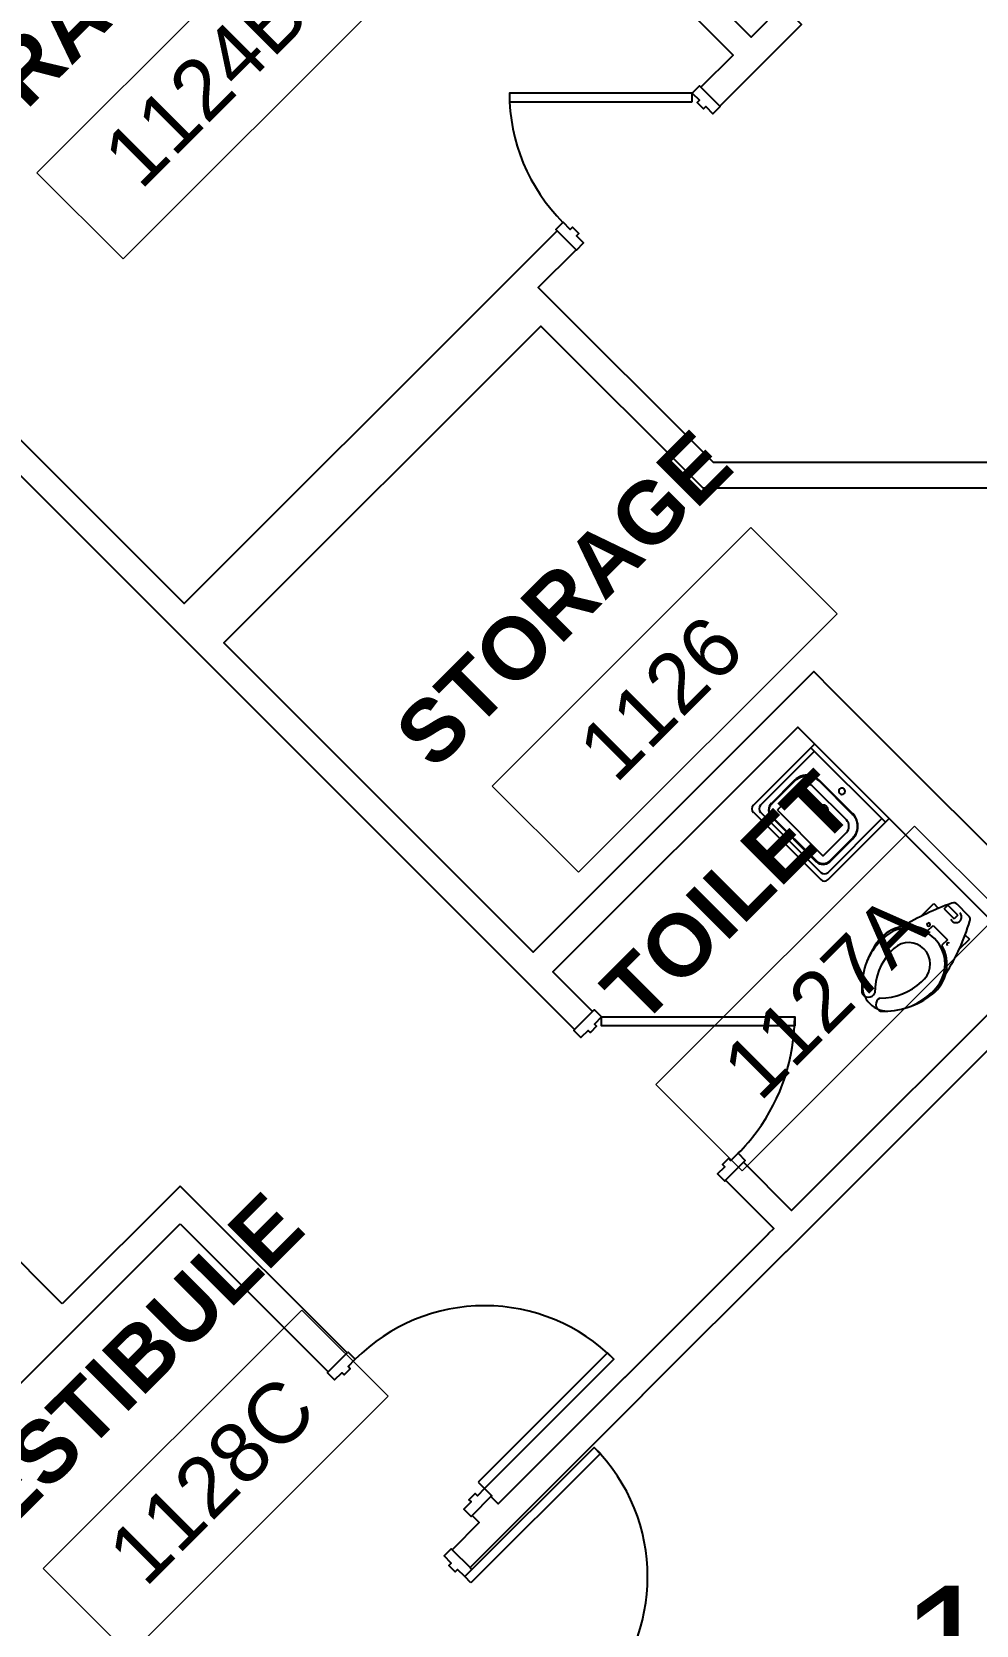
# Model space of a CAD drawing. Header units: inches. Extents: x -59 to 5745, y -269 to 4477.
# Drawn here: x 1658.7 to 1844.5, y 631.2 to 945 of the extents above; entities that cross this region are included whole.
import ezdxf

# ---------------------------------------------------------------- set-up
doc = ezdxf.new("R2010")
doc.units = ezdxf.units.IN
doc.header["$LTSCALE"] = 96
doc.header["$MEASUREMENT"] = 0
for name, color, linetype in [('A-ANNO-ROOM', 4, 'CONTINUOUS'), ('A-DOOR', 2, 'CONTINUOUS'), ('A-FLOR-PFIX', 2, 'CONTINUOUS'), ('A-WALL-FULL', 6, 'CONTINUOUS')]:
    doc.layers.add(name, color=color, linetype=linetype)
doc.layers.add('A-AREA-IDEN', color=2, linetype='CONTINUOUS', lineweight=9)
doc.styles.add('Arial', font='arial.ttf')
doc.styles.add('Arial_2', font='arial.ttf', dxfattribs={"height": 11.802395})
doc.styles.add('Arial_B', font='arialbd.ttf', dxfattribs={"height": 12.177074})

# ---------------------------------------------------------------- blocks, each defined once
blk = doc.blocks.new('Room Tag - Room Tag-10342-LEVEL 01 OVERALL FLOOR PLAN CATH _1')
at = {"layer": 'A-AREA-IDEN'}
for p, q in [((-0.375, -0.0625), (-0.375, -0.3125)), ((-0.375, -0.0625), (0.375, -0.0625)), ((0.375, -0.0625), (0.375, -0.3125)), ((-0.375, -0.3125), (0.375, -0.3125))]:
    blk.add_line(p, q, dxfattribs=at)

msp = doc.modelspace()

# ---------------------------------------------------------------- linework, layer by layer
at = {"layer": 'A-DOOR'}
for points in [[(1788.68, 931.18), (1788.68, 932.93), (1752.68, 932.93), (1752.68, 931.18)], [(1780.63, 749.24), (1770.83, 749.24), (1770.83, 750.99), (1778.88, 750.99), (1808.83, 750.99), (1808.83, 749.24)], [(1746.56, 659.34), (1747.8, 658.1), (1773.25, 683.55), (1772.02, 684.79)], [(1745.12, 639.51), (1743.88, 640.75), (1769.34, 666.2), (1770.58, 664.97)]]:
    msp.add_lwpolyline(points, close=True, dxfattribs=at)
for points in [[(1790.36, 934.08), (1790.1, 934.35), (1788.68, 932.93), (1790.1, 931.52), (1789.66, 931.08), (1790.89, 929.84), (1791.34, 930.28), (1792.75, 928.87), (1794.16, 930.28), (1794.08, 930.37)], [(1765.79, 902.09), (1765.88, 902), (1767.29, 903.41), (1765.88, 904.83), (1766.32, 905.27), (1765.09, 906.5), (1764.64, 906.06), (1763.23, 907.48), (1761.81, 906.06), (1762.08, 905.8)], [(1769.06, 752.05), (1769.41, 752.4), (1770.83, 750.99), (1769.41, 749.57), (1769.85, 749.13), (1768.62, 747.89), (1768.18, 748.33), (1766.76, 746.92), (1765.35, 748.33), (1765.52, 748.51)], [(1795.22, 718.81), (1795.05, 718.64), (1793.63, 720.05), (1795.05, 721.46), (1794.6, 721.91), (1795.84, 723.14), (1796.28, 722.7), (1797.7, 724.12), (1799.11, 722.7), (1798.76, 722.35)], [(1717.04, 681.08), (1716.86, 680.9), (1718.28, 679.49), (1719.69, 680.9), (1720.13, 680.46), (1721.37, 681.7), (1720.93, 682.14), (1722.34, 683.55), (1720.93, 684.97), (1720.75, 684.79)], [(1749.04, 656.51), (1749.21, 656.68), (1747.8, 658.1), (1746.38, 656.68), (1745.94, 657.13), (1744.7, 655.89), (1745.15, 655.45), (1743.73, 654.03), (1745.15, 652.62), (1745.32, 652.79)], [(1744.94, 642.52), (1745.3, 642.16), (1743.88, 640.75), (1742.47, 642.16), (1742.03, 641.72), (1740.79, 642.96), (1741.23, 643.4), (1739.82, 644.81), (1741.23, 646.23), (1741.41, 646.05)]]:
    msp.add_lwpolyline(points, dxfattribs=at)
for centre, radius, start, end in [((1788.68, 932.93), 36, 180, 225), ((1770.83, 750.99), 38, 323.6267, 0), ((1770.83, 750.99), 38, 315, 323.6267), ((1747.8, 658.1), 36, 44.9999, 134.9999), ((1743.88, 640.75), 36, 225, 45)]:
    msp.add_arc(centre, radius, start, end, dxfattribs=at)
at = {"layer": 'A-FLOR-PFIX'}
for p, q in [((1812.03, 804), (1800.71, 792.69)), ((1812.74, 804.71), (1812.03, 804)), ((1812.03, 804), (1826.7, 789.33)), ((1802.13, 792.69), (1812.74, 803.3)), ((1812.74, 803.3), (1802.13, 792.69)), ((1808.76, 797.55), (1804.25, 793.04)), ((1804.25, 793.04), (1808.76, 797.55)), ((1804.34, 792.96), (1808.85, 797.46)), ((1813.62, 797.46), (1813.55, 797.53)), ((1813.62, 797.46), (1820.16, 790.92)), ((1820.25, 791.01), (1813.71, 797.55)), ((1813.71, 797.55), (1820.25, 791.01)), ((1810, 796.31), (1805.49, 791.81)), ((1810, 796.31), (1805.49, 791.81)), ((1819.01, 789.77), (1812.47, 796.31)), ((1819.01, 789.77), (1812.47, 796.31)), ((1800.71, 791.28), (1813.97, 778.02)), ((1813.97, 779.43), (1802.13, 791.28)), ((1802.13, 791.28), (1813.97, 779.43)), ((1804.34, 792.96), (1804.3, 792.91)), ((1805.49, 791.63), (1814.33, 782.79)), ((1805.49, 791.63), (1814.33, 782.79)), ((1804.25, 790.39), (1813.09, 781.55)), ((1813.09, 781.55), (1804.25, 790.39)), ((1804.33, 790.49), (1804.34, 790.48)), ((1813.18, 781.64), (1804.34, 790.48)), ((1825.99, 790.04), (1815.39, 779.43)), ((1815.39, 779.43), (1825.99, 790.04)), ((1815.39, 778.02), (1826.7, 789.33)), ((1826.7, 789.33), (1827.41, 790.04)), ((1814.5, 782.79), (1819.01, 787.3)), ((1814.5, 782.79), (1819.01, 787.3)), ((1820.16, 786.15), (1815.65, 781.64)), ((1815.74, 781.55), (1820.25, 786.06)), ((1820.25, 786.06), (1815.74, 781.55)), ((1820.16, 786.15), (1820.23, 786.22)), ((1813.18, 781.64), (1813.22, 781.6)), ((1815.64, 781.63), (1815.65, 781.64)), ((1833.64, 770.76), (1836.19, 773.32)), ((1836.19, 773.32), (1837.03, 772.48)), ((1838.28, 772.26), (1838.98, 772.97)), ((1838.28, 772.26), (1840.22, 770.32)), ((1840.93, 771.03), (1838.98, 772.97)), ((1843.07, 770.92), (1840.82, 773.17)), ((1834.99, 767.91), (1836.06, 768.99)), ((1836.06, 768.99), (1838.89, 766.16)), ((1840.93, 771.03), (1840.22, 770.32)), ((1826.34, 766.56), (1825.71, 765.93)), ((1838.89, 766.16), (1837.81, 765.09)), ((1843.22, 766.29), (1841.17, 764.25)), ((1842.27, 767.24), (1843.22, 766.29)), ((1828.36, 764.47), (1827.8, 763.91)), ((1833.81, 757.9), (1834.37, 758.46))]:
    msp.add_line(p, q, dxfattribs=at)
at = {"layer": 'A-FLOR-PFIX', "flags": 128}
for points in [[(1808.85, 797.46), (1808.94, 797.56), (1809.04, 797.65), (1809.15, 797.73), (1809.26, 797.81), (1809.37, 797.89), (1809.48, 797.96), (1809.6, 798.03), (1809.72, 798.09), (1809.84, 798.15), (1809.96, 798.2), (1810.09, 798.25), (1810.22, 798.3), (1810.35, 798.33), (1810.48, 798.37), (1810.61, 798.39), (1810.74, 798.42), (1810.88, 798.43), (1811.01, 798.45), (1811.15, 798.45), (1811.28, 798.45), (1811.42, 798.45), (1811.55, 798.44), (1811.69, 798.42), (1811.82, 798.4), (1811.95, 798.38), (1812.08, 798.34), (1812.21, 798.31), (1812.34, 798.27), (1812.47, 798.22), (1812.59, 798.17), (1812.72, 798.11), (1812.84, 798.05), (1812.95, 797.98), (1813.07, 797.91), (1813.18, 797.83), (1813.29, 797.75), (1813.39, 797.67), (1813.5, 797.58), (1813.59, 797.49), (1813.62, 797.46)], [(1808.92, 797.53), (1808.87, 797.49), (1808.85, 797.46)], [(1804.34, 790.48), (1804.29, 790.53), (1804.24, 790.58), (1804.2, 790.64), (1804.16, 790.69), (1804.12, 790.75), (1804.08, 790.81), (1804.05, 790.87), (1804.01, 790.93), (1803.98, 791), (1803.95, 791.06), (1803.93, 791.13), (1803.91, 791.19), (1803.89, 791.26), (1803.87, 791.33), (1803.86, 791.4), (1803.84, 791.47), (1803.84, 791.53), (1803.83, 791.6), (1803.83, 791.67), (1803.83, 791.74), (1803.83, 791.81), (1803.83, 791.88), (1803.84, 791.95), (1803.85, 792.02), (1803.87, 792.09), (1803.88, 792.16), (1803.9, 792.23), (1803.92, 792.29), (1803.95, 792.36), (1803.97, 792.42), (1804, 792.49), (1804.04, 792.55), (1804.07, 792.61), (1804.11, 792.67), (1804.15, 792.73), (1804.19, 792.78), (1804.23, 792.84), (1804.28, 792.89), (1804.33, 792.94), (1804.34, 792.96)], [(1803.85, 791.41), (1803.87, 791.35), (1803.88, 791.28)], [(1813.71, 792.43), (1813.68, 792.4), (1813.65, 792.37), (1813.63, 792.34), (1813.6, 792.3), (1813.58, 792.27), (1813.56, 792.24), (1813.54, 792.2), (1813.52, 792.17), (1813.5, 792.13), (1813.49, 792.09), (1813.47, 792.06), (1813.46, 792.02), (1813.45, 791.98), (1813.44, 791.94), (1813.43, 791.9), (1813.43, 791.86), (1813.42, 791.82), (1813.42, 791.78), (1813.42, 791.74), (1813.42, 791.7), (1813.42, 791.66), (1813.42, 791.62), (1813.42, 791.58), (1813.43, 791.54), (1813.44, 791.51), (1813.45, 791.47), (1813.46, 791.43), (1813.47, 791.39), (1813.48, 791.35), (1813.5, 791.32), (1813.52, 791.28), (1813.53, 791.24), (1813.55, 791.21), (1813.58, 791.18), (1813.6, 791.14), (1813.62, 791.11), (1813.65, 791.08), (1813.67, 791.05), (1813.7, 791.02), (1813.73, 790.99), (1813.76, 790.96), (1813.79, 790.94), (1813.82, 790.91), (1813.85, 790.89), (1813.89, 790.87), (1813.92, 790.85), (1813.96, 790.83), (1813.99, 790.81), (1814.03, 790.8), (1814.07, 790.78), (1814.1, 790.77), (1814.14, 790.76), (1814.18, 790.75), (1814.22, 790.74), (1814.26, 790.73), (1814.3, 790.73), (1814.34, 790.72), (1814.38, 790.72), (1814.42, 790.72), (1814.46, 790.72), (1814.5, 790.72), (1814.54, 790.73), (1814.58, 790.73), (1814.62, 790.74), (1814.66, 790.75), (1814.7, 790.76), (1814.73, 790.77), (1814.77, 790.78), (1814.81, 790.8), (1814.84, 790.82), (1814.88, 790.83), (1814.92, 790.85), (1814.95, 790.87), (1814.98, 790.9), (1815.02, 790.92), (1815.05, 790.94), (1815.08, 790.97), (1815.11, 791), (1815.12, 791.01)], [(1815.12, 791.01), (1815.15, 791.04), (1815.18, 791.07), (1815.2, 791.1), (1815.23, 791.13), (1815.25, 791.17), (1815.27, 791.2), (1815.29, 791.23), (1815.31, 791.27), (1815.33, 791.31), (1815.34, 791.34), (1815.36, 791.38), (1815.37, 791.42), (1815.38, 791.46), (1815.39, 791.5), (1815.4, 791.53), (1815.4, 791.57), (1815.41, 791.61), (1815.41, 791.65), (1815.41, 791.69), (1815.41, 791.73), (1815.41, 791.77), (1815.41, 791.81), (1815.41, 791.85), (1815.4, 791.89), (1815.39, 791.93), (1815.38, 791.97), (1815.37, 792.01), (1815.36, 792.05), (1815.35, 792.08), (1815.33, 792.12), (1815.31, 792.16), (1815.3, 792.19), (1815.28, 792.23), (1815.25, 792.26), (1815.23, 792.3), (1815.21, 792.33), (1815.18, 792.36), (1815.16, 792.39), (1815.13, 792.42), (1815.1, 792.45), (1815.07, 792.47), (1815.04, 792.5), (1815.01, 792.52), (1814.98, 792.55), (1814.94, 792.57), (1814.91, 792.59), (1814.87, 792.61), (1814.84, 792.63), (1814.8, 792.64), (1814.76, 792.66), (1814.73, 792.67), (1814.69, 792.68), (1814.65, 792.69), (1814.61, 792.7), (1814.57, 792.71), (1814.53, 792.71), (1814.49, 792.72), (1814.45, 792.72), (1814.41, 792.72), (1814.37, 792.72), (1814.33, 792.72), (1814.29, 792.71), (1814.25, 792.71), (1814.21, 792.7), (1814.17, 792.69), (1814.14, 792.68), (1814.1, 792.67), (1814.06, 792.65), (1814.02, 792.64), (1813.99, 792.62), (1813.95, 792.6), (1813.91, 792.58), (1813.88, 792.56), (1813.85, 792.54), (1813.81, 792.52), (1813.78, 792.49), (1813.75, 792.47), (1813.72, 792.44), (1813.71, 792.43)], [(1814.86, 791.28), (1814.84, 791.26), (1814.82, 791.24), (1814.8, 791.23), (1814.78, 791.21), (1814.76, 791.2), (1814.74, 791.18), (1814.72, 791.17), (1814.7, 791.16), (1814.67, 791.15), (1814.65, 791.14), (1814.63, 791.13), (1814.6, 791.12), (1814.58, 791.12), (1814.55, 791.11), (1814.53, 791.1), (1814.51, 791.1), (1814.48, 791.1), (1814.46, 791.1), (1814.43, 791.09), (1814.41, 791.09), (1814.38, 791.09), (1814.36, 791.1), (1814.33, 791.1), (1814.31, 791.1), (1814.28, 791.11), (1814.26, 791.11), (1814.23, 791.12), (1814.21, 791.13), (1814.19, 791.14), (1814.16, 791.15), (1814.14, 791.16), (1814.12, 791.17), (1814.1, 791.18), (1814.08, 791.19), (1814.05, 791.21), (1814.03, 791.22), (1814.02, 791.24), (1814, 791.25), (1813.98, 791.27), (1813.96, 791.29), (1813.94, 791.31), (1813.93, 791.33), (1813.91, 791.35), (1813.9, 791.37), (1813.88, 791.39), (1813.87, 791.41), (1813.86, 791.43), (1813.85, 791.45), (1813.84, 791.48), (1813.83, 791.5), (1813.82, 791.52), (1813.81, 791.55), (1813.81, 791.57), (1813.8, 791.6), (1813.8, 791.62), (1813.79, 791.65), (1813.79, 791.67), (1813.79, 791.7), (1813.79, 791.72), (1813.79, 791.75), (1813.79, 791.77), (1813.79, 791.8), (1813.8, 791.82), (1813.8, 791.85), (1813.81, 791.87), (1813.82, 791.89), (1813.82, 791.92), (1813.83, 791.94), (1813.84, 791.96), (1813.85, 791.99), (1813.86, 792.01), (1813.87, 792.03), (1813.89, 792.05), (1813.9, 792.07), (1813.92, 792.09), (1813.93, 792.11), (1813.95, 792.13), (1813.96, 792.15), (1813.97, 792.16)], [(1813.97, 792.16), (1813.99, 792.18), (1814.01, 792.19), (1814.03, 792.21), (1814.05, 792.23), (1814.07, 792.24), (1814.09, 792.25), (1814.11, 792.27), (1814.13, 792.28), (1814.16, 792.29), (1814.18, 792.3), (1814.2, 792.31), (1814.23, 792.31), (1814.25, 792.32), (1814.28, 792.33), (1814.3, 792.33), (1814.32, 792.34), (1814.35, 792.34), (1814.37, 792.34), (1814.4, 792.34), (1814.42, 792.34), (1814.45, 792.34), (1814.47, 792.34), (1814.5, 792.34), (1814.52, 792.33), (1814.55, 792.33), (1814.57, 792.32), (1814.6, 792.32), (1814.62, 792.31), (1814.64, 792.3), (1814.67, 792.29), (1814.69, 792.28), (1814.71, 792.27), (1814.73, 792.26), (1814.75, 792.24), (1814.78, 792.23), (1814.8, 792.21), (1814.82, 792.2), (1814.83, 792.18), (1814.85, 792.17), (1814.87, 792.15), (1814.89, 792.13), (1814.9, 792.11), (1814.92, 792.09), (1814.93, 792.07), (1814.95, 792.05), (1814.96, 792.03), (1814.97, 792.01), (1814.98, 791.98), (1814.99, 791.96), (1815, 791.94), (1815.01, 791.91), (1815.02, 791.89), (1815.02, 791.86), (1815.03, 791.84), (1815.03, 791.82), (1815.04, 791.79), (1815.04, 791.77), (1815.04, 791.74), (1815.04, 791.72), (1815.04, 791.69), (1815.04, 791.67), (1815.04, 791.64), (1815.03, 791.62), (1815.03, 791.59), (1815.02, 791.57), (1815.02, 791.54), (1815.01, 791.52), (1815, 791.5), (1814.99, 791.47), (1814.98, 791.45), (1814.97, 791.43), (1814.96, 791.41), (1814.94, 791.38), (1814.93, 791.36), (1814.91, 791.34), (1814.9, 791.32), (1814.88, 791.3), (1814.87, 791.29), (1814.86, 791.28)], [(1820.23, 790.85), (1820.19, 790.9), (1820.16, 790.92)], [(1820.16, 790.92), (1820.25, 790.83), (1820.34, 790.72), (1820.43, 790.62), (1820.51, 790.51), (1820.59, 790.4), (1820.66, 790.29), (1820.73, 790.17), (1820.79, 790.05), (1820.85, 789.93), (1820.9, 789.81), (1820.95, 789.68), (1820.99, 789.55), (1821.03, 789.42), (1821.06, 789.29), (1821.09, 789.16), (1821.11, 789.03), (1821.13, 788.89), (1821.14, 788.76), (1821.15, 788.62), (1821.15, 788.49), (1821.14, 788.35), (1821.13, 788.22), (1821.12, 788.08), (1821.1, 787.95), (1821.07, 787.82), (1821.04, 787.69), (1821, 787.56), (1820.96, 787.43), (1820.91, 787.3), (1820.86, 787.18), (1820.81, 787.05), (1820.74, 786.93), (1820.68, 786.82), (1820.61, 786.7), (1820.53, 786.59), (1820.45, 786.48), (1820.37, 786.38), (1820.28, 786.27), (1820.19, 786.18), (1820.16, 786.15)], [(1815.65, 781.64), (1815.6, 781.59), (1815.55, 781.55), (1815.5, 781.5), (1815.44, 781.46), (1815.38, 781.42), (1815.32, 781.38), (1815.26, 781.35), (1815.2, 781.32), (1815.14, 781.29), (1815.07, 781.26), (1815.01, 781.23), (1814.94, 781.21), (1814.87, 781.19), (1814.81, 781.17), (1814.74, 781.16), (1814.67, 781.15), (1814.6, 781.14), (1814.53, 781.13), (1814.46, 781.13), (1814.39, 781.13), (1814.32, 781.13), (1814.25, 781.14), (1814.18, 781.15), (1814.11, 781.16), (1814.04, 781.17), (1813.97, 781.19), (1813.91, 781.21), (1813.84, 781.23), (1813.77, 781.25), (1813.71, 781.28), (1813.65, 781.31), (1813.58, 781.34), (1813.52, 781.37), (1813.46, 781.41), (1813.41, 781.45), (1813.35, 781.49), (1813.29, 781.54), (1813.24, 781.58), (1813.19, 781.63), (1813.18, 781.64)], [(1814.72, 781.16), (1814.79, 781.17), (1814.86, 781.19)]]:
    msp.add_lwpolyline(points, dxfattribs=at)
at = {"layer": 'A-FLOR-PFIX'}
for centre, radius, start, end in [((1811.23, 795.08), 3.5, 45, 135), ((1811.23, 795.08), 3.5, 101.5502, 135), ((1811.23, 795.08), 3.5, 96.0302, 101.3266), ((1811.23, 795.08), 3.5, 45, 95.4198), ((1811.23, 795.08), 1.75, 45, 135), ((1818.13, 795.43), 0.625, 135, 315), ((1818.13, 795.43), 0.625, 315, 135), ((1801.42, 791.98), 1, 135, 225), ((1802.84, 791.98), 1, 135, 225), ((1802.84, 791.98), 1, 135, 225), ((1805.58, 791.72), 1.88, 135, 225), ((1805.58, 791.72), 1.88, 135, 225), ((1805.58, 791.72), 0.125, 135, 225), ((1805.58, 791.72), 0.125, 135, 225), ((1814.42, 791.72), 1, 166.9602, 180.5898), ((1814.42, 791.72), 1, 202.2232, 211.2368), ((1814.42, 791.72), 1, 135, 146.071), ((1814.42, 791.72), 1, 123.929, 135), ((1814.42, 791.72), 1, 89.5648, 103.0398), ((1814.42, 791.72), 1, 303.929, 315), ((1814.42, 791.72), 1, 315, 326.071), ((1814.42, 791.72), 1, 22.2232, 31.2368), ((1814.42, 791.72), 1, 346.9602, 0.5898), ((1817.77, 788.54), 3.5, 315, 45), ((1817.77, 788.54), 3.5, 11.5502, 45), ((1814.42, 791.72), 1, 269.5648, 283.0398), ((1817.77, 788.54), 1.75, 315, 45), ((1817.77, 788.54), 3.5, 315, 5.4198), ((1817.77, 788.54), 3.5, 6.0302, 11.3266), ((1814.42, 782.88), 1.87, 225, 315), ((1814.42, 782.88), 1.87, 225, 315), ((1814.42, 782.88), 0.125, 225, 315), ((1814.42, 782.88), 0.125, 225, 315), ((1814.68, 780.14), 1, 225, 315), ((1814.68, 780.14), 1, 225, 315), ((1814.68, 778.73), 1, 225, 315), ((1860.15, 717.61), 59.4, 110.1048, 120.4917), ((1840.11, 772.46), 1, 45, 109.2828), ((1831.27, 761.37), 7.53, 60.4002, 141.6407), ((1835.18, 769.17), 0.313, 45, 225), ((1835.18, 769.17), 0.313, 225, 45), ((1803.13, 781.87), 41.93, 327.6324, 343.381), ((1840.57, 770.67), 1.12, 202.9334, 45), ((1842.36, 770.21), 1, 337.5332, 45), ((1837.52, 756.42), 15.5, 141.6407, 182.1386), ((1836.48, 755.79), 14.8, 136.7164, 155.1799), ((1831.27, 761.37), 7.16, 316.4754, 133.5246), ((1836.48, 755.79), 11.89, 136.9149, 180.3418), ((1836.48, 755.79), 11.89, 136.9149, 180.3418), ((1831.27, 761.37), 4.25, 316.9149, 133.0851), ((1831.27, 761.37), 7.53, 308.3593, 29.5998), ((1839.07, 765.28), 0.313, 45, 225), ((1827.15, 757.17), 5.03, 173.6971, 225.1619), ((1825.69, 766.58), 11.89, 269.6582, 313.0851), ((1826.53, 764.9), 13.03, 299.8246, 324.0265), ((1823.33, 756.26), 1.38, 197.8719, 336.7134), ((1827.17, 757.15), 5.03, 224.8381, 276.3029), ((1826.16, 753.43), 1.37, 113.2866, 252.1281), ((1826.32, 767.62), 15.5, 267.8614, 308.3593), ((1825.69, 766.58), 14.8, 294.8201, 313.2836)]:
    msp.add_arc(centre, radius, start, end, dxfattribs=at)
at = {"layer": 'A-WALL-FULL'}
for p, q in [((1664.68, 694.49), (1643.03, 716.15)), ((1687.86, 717.68), (1664.68, 694.49)), ((1720.75, 684.79), (1687.86, 717.68)), ((1629.3, 651.69), (1687.86, 710.25)), ((1687.86, 710.25), (1717.04, 681.08)), ((1717.04, 681.08), (1720.75, 684.79))]:
    msp.add_line(p, q, dxfattribs=at)
for points in [[(1665.71, 1047.03), (1643.09, 1024.4), (1619.66, 1021.79), (1614.65, 1026.8), (1611.12, 1023.26), (1617.82, 1016.56), (1645.38, 1019.63), (1663.34, 1037.59), (1690.88, 1010.05), (1708.98, 1028.15), (1796.7, 940.42), (1790.36, 934.08), (1794.08, 930.37), (1810.16, 946.46), (1806.45, 950.17), (1800.24, 943.96), (1684.98, 1059.22), (1833.11, 1207.36), (1914.55, 1125.92)], [(1875.95, 860.16), (1792.83, 860.16), (1758.34, 894.64), (1765.79, 902.09), (1762.08, 905.8), (1751.1, 894.81), (1688.69, 832.41), (1537.94, 983.17), (1633.76, 1078.99), (1665.71, 1047.03)], [(1534.4, 979.63), (1765.52, 748.51), (1769.06, 752.05), (1761.25, 759.86), (1809.42, 808.03), (1856.4, 761.05), (1808.23, 712.87), (1798.76, 722.35), (1795.22, 718.81), (1804.7, 709.34), (1803.63, 708.28), (1803.68, 708.23), (1775.39, 679.95), (1775.35, 679.99), (1750.45, 655.09), (1749.04, 656.51), (1745.32, 652.79), (1746.74, 651.38), (1741.41, 646.05), (1744.94, 642.52), (1778.89, 676.46), (1778.84, 676.5), (1807.13, 704.79), (1807.17, 704.74), (1870.74, 768.32)], [(1863.47, 768.12), (1816.49, 815.1), (1812.6, 818.99), (1757.36, 763.74), (1696.47, 824.63), (1758.87, 887.04), (1790.75, 855.16), (1873.88, 855.16)]]:
    msp.add_lwpolyline(points, dxfattribs=at)

# ---------------------------------------------------------------- block references
at = {"layer": 'A-AREA-IDEN', "xscale": 95.99999999999996, "yscale": 95.99999999999996, "zscale": 95.99999999999996, "rotation": 44.99999999999987}
for p in [(1680.88, 946.93), (1770.49, 826.13), (1802.74, 767.34), (1682.12, 672.02)]:
    msp.add_blockref('Room Tag - Room Tag-10342-LEVEL 01 OVERALL FLOOR PLAN CATH _1', p, dxfattribs=at)

# ---------------------------------------------------------------- texts
at = {"layer": 'A-ANNO-ROOM', "style": 'Arial'}
msp.add_text('1117A', height=24, dxfattribs=at).set_placement((1829.74, 614.97))
at = {"layer": 'A-AREA-IDEN', "attachment_point": 2, "rotation": 45, "line_spacing_factor": 0.938532}
for s, insert, char_height, width, style in [('ULTRA SOUND', (1669.4, 958.43), 12.1771, 143.28, 'Arial_B'), ('1124B', (1688.6, 938.82), 11.802, 56.88, 'Arial_2'), ('STORAGE', (1759.01, 837.63), 12.177, 97.2, 'Arial_B'), ('1126', (1778.21, 818.03), 11.802, 43.776, 'Arial_2'), ('TOILET', (1791.26, 778.84), 12.177, 70.272, 'Arial_B'), ('1127A', (1810.46, 759.23), 11.802, 56.88, 'Arial_2'), ('VESTIBULE', (1670.64, 683.52), 12.177, 110.592, 'Arial_B'), ('1128C', (1689.84, 663.91), 11.802, 57.888, 'Arial_2')]:
    msp.add_mtext(s, dxfattribs=dict(at, insert=insert, char_height=char_height, width=width, style=style))

doc.saveas('drawing.dxf')
